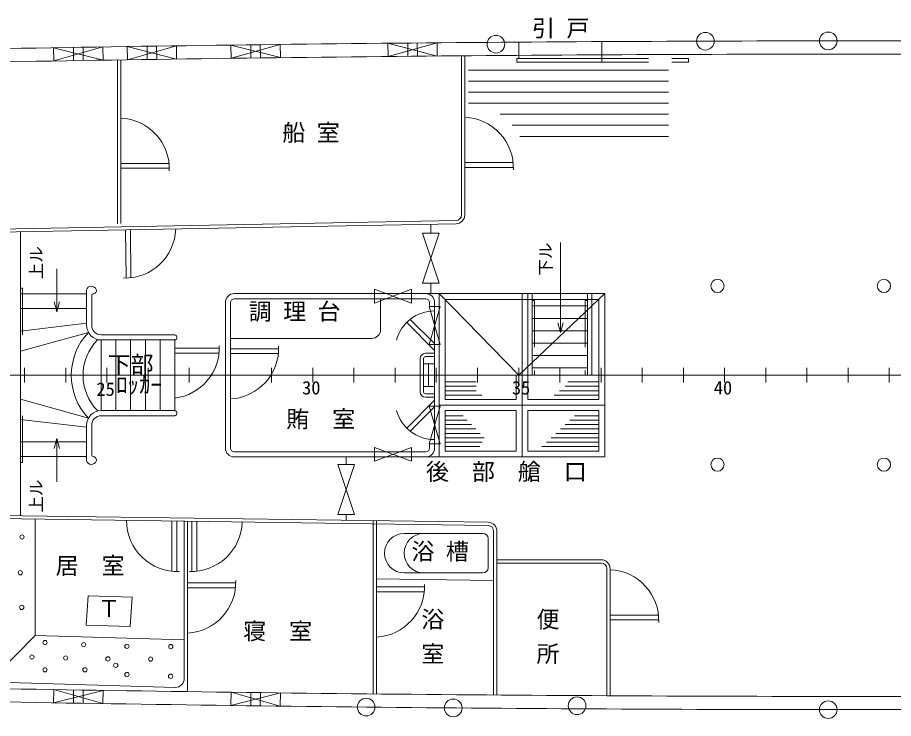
# Model space of a CAD drawing. Units: millimetres, scale not verified. Extents: x -51048 to 51052, y -29701 to 29699.
# Drawn here: x -22168 to -10253, y -4349 to 5185 of the extents above; entities that cross this region are included whole.
import ezdxf
from ezdxf.enums import TextEntityAlignment as Align

# ---------------------------------------------------------------- set-up
doc = ezdxf.new("R2010")
doc.units = ezdxf.units.MM
doc.header["$LTSCALE"] = 100
doc.linetypes.add('USER1', pattern=[50.8, 31.75, -6.35, 6.35, -6.35])
doc.linetypes.add('USER2', pattern=[9.525, 6.35, -3.175])
for name, color, linetype, lineweight in [('0-2_sunpou', 7, 'Continuous', 18), ('0-3_keijou', 7, 'Continuous', 18), ('0-5_text', 7, 'Continuous', 18), ('0-6_center', 7, 'USER1', 18), ('0-7_hachi', 7, 'Continuous', 18)]:
    doc.layers.add(name, color=color, linetype=linetype, lineweight=lineweight)
doc.styles.add('ＭＳ ゴシック', font='')
doc.styles.get('ＭＳ ゴシック').set_extended_font_data('MS Gothic')

msp = doc.modelspace()

# ---------------------------------------------------------------- linework, layer by layer
at = {"layer": '0-2_sunpou'}
for p, q in [((-22071.6, 419), (-22071.6, 219)), ((-21511.6, 419), (-21511.6, 219)), ((-20951.6, 419), (-20951.6, 219)), ((-20391.6, 419), (-20391.6, 219)), ((-19831.6, 419), (-19831.6, 219)), ((-19271.6, 419), (-19271.6, 219)), ((-18711.6, 419), (-18711.6, 219)), ((-18151.6, 419), (-18151.6, 219)), ((-17591.6, 419), (-17591.6, 219)), ((-17031.6, 419), (-17031.6, 219)), ((-16471.6, 419), (-16471.6, 219)), ((-15911.6, 419), (-15911.6, 219)), ((-15351.6, 419), (-15351.6, 219)), ((-14791.6, 419), (-14791.6, 219)), ((-14231.6, 419), (-14231.6, 219)), ((-13671.6, 419), (-13671.6, 219)), ((-13111.6, 419), (-13111.6, 219)), ((-12551.6, 419), (-12551.6, 219)), ((-11991.6, 419), (-11991.6, 219)), ((-11431.6, 419), (-11431.6, 219)), ((-10871.6, 419), (-10871.6, 219)), ((-10311.6, 419), (-10311.6, 219)), ((-38268.1, 319), (37928.9, 319))]:
    msp.add_line(p, q, dxfattribs=at)
at = {"layer": '0-3_keijou'}
for p, q in [((-21674.7, 4594.2), (-21677.6, 4774.2)), ((-21004.8, 4605), (-21677.6, 4774.2)), ((-21674.7, 4594.2), (-21007.7, 4784.9)), ((-21404.7, 4598.3), (-21407.6, 4778.3)), ((-21274.7, 4600.8), (-21277.6, 4780.8)), ((-21004.8, 4605), (-21007.7, 4784.9)), ((-20674.3, 4610.3), (-20676.9, 4790.3)), ((-20004.4, 4620.1), (-20676.9, 4790.3)), ((-20674.3, 4610.3), (-20007, 4800.1)), ((-20404.3, 4614.1), (-20406.9, 4794)), ((-20274.3, 4616.4), (-20276.9, 4796.3)), ((-20004.4, 4620.1), (-20007, 4800.1)), ((-19263.4, 4630.5), (-19265.6, 4810.5)), ((-18593.4, 4638.8), (-19265.6, 4810.5)), ((-19263.4, 4630.5), (-18595.7, 4818.8)), ((-18993.4, 4633.6), (-18995.6, 4813.6)), ((-18863.4, 4635.7), (-18865.7, 4815.6)), ((-18593.4, 4638.8), (-18595.7, 4818.8)), ((-17128.9, 4655.2), (-17130.5, 4835.2)), ((-16458.9, 4661.3), (-17130.5, 4835.2)), ((-17128.9, 4655.2), (-16460.6, 4841.3)), ((-16858.9, 4657.5), (-16860.5, 4837.5)), ((-16728.9, 4659.1), (-16730.5, 4839.1)), ((-16458.9, 4661.3), (-16460.6, 4841.3)), ((5122.3, 4867), (-11295.9, 4867)), ((-16129.5, 4664.2), (-16129.5, 2499.5)), ((-16084.5, 4664.6), (-16084.5, 2499.5)), ((5122.3, 4687), (-11295.9, 4687)), ((-20809.5, 4608.1), (-20809.5, 2380.7)), ((-20764.5, 4608.8), (-20764.5, 2381.7)), ((-15378.7, 4625.4), (-14219, 4625.4)), ((-15378.7, 4625.4), (-15378.7, 4575.4)), ((-15378.7, 4575.4), (-14219, 4575.4)), ((-13041.4, 4625.4), (-13041.4, 4575.4)), ((-20764.5, 3198.6), (-20107.2, 3198.6)), ((-20764.5, 3133.6), (-20103.8, 3133.6)), ((-16084.5, 3211.7), (-15427.2, 3211.7)), ((-16084.5, 3146.7), (-15423.8, 3146.7)), ((-31225.4, 2143.9), (-16203.1, 2424.5)), ((-31224.5, 2099), (-16202.2, 2379.5)), ((-22129.5, 2268.8), (-22129.5, -1590.4)), ((-20698.5, 2294.9), (-20692.5, 1641.4)), ((-20633.5, 2296.7), (-20627.5, 1645.3)), ((-16546.7, 2252.2), (-16546.7, 2373.1)), ((-16660.4, 2252.2), (-16433, 2252.2)), ((-16433, 2252.2), (-16660.4, 1572.8)), ((-16433, 1572.8), (-16660.4, 2252.2)), ((-22129.5, 1649), (-22129.5, -1011)), ((-16660.4, 1572.8), (-16433, 1572.8)), ((-16546.7, 1429.4), (-16546.7, 1572.8)), ((-22099.5, 1505.5), (-22129.5, 1505.5)), ((-21229.5, 1479.3), (-21229.5, 999)), ((-21229.5, 1425.5), (-22129.5, 1425.5)), ((-21159.5, 1408.7), (-21159.5, 999)), ((-19220.3, 1429.4), (-16431.1, 1429.4)), ((-19220.3, 1359.4), (-16615.3, 1359.4)), ((-17230.3, 1359.4), (-17230.3, 939.4)), ((-15306.1, -791.3), (-15306.1, 1429.4)), ((-15166.1, 757.4), (-15166.1, 1429.4)), ((-15136.1, 1336.9), (-15166.1, 1336.9)), ((-14446.1, 1336.9), (-14416.1, 1336.9)), ((-21229.5, 1225.5), (-22129.5, 1225.5)), ((-19340.3, 1309.4), (-19340.3, 319)), ((-19270.3, 1309.4), (-19270.3, 319)), ((-16570.6, 1252.7), (-16420, 1252.7)), ((-16570.6, 738.1), (-16420, 1252.7)), ((-16570.6, 1252.7), (-16420, 738.1)), ((-16565.3, 1309.4), (-16565.3, 1252.7)), ((-16495.3, 1309.4), (-16495.3, 319)), ((-15166.1, 1261.4), (-14416.1, 1261.4)), ((-16495.3, 749.1), (-16825.7, 1079.5)), ((-15166.1, 1093.4), (-14416.1, 1093.4)), ((-21229.5, 1025.5), (-22129.5, 920.3)), ((-16495.3, 657.2), (-16874.5, 1036.3)), ((-21204.7, 902.6), (-22129.5, 646)), ((-21029.5, 869), (-20029.5, 869)), ((-15166.1, 925.4), (-14416.1, 925.4)), ((-21029.5, 799), (-20029.5, 799)), ((-21029.5, -161), (-21029.5, 799)), ((-20829.5, -161), (-20829.5, 799)), ((-20629.5, -161), (-20629.5, 799)), ((-20429.5, -161), (-20429.5, 799)), ((-20229.5, -161), (-20229.5, 799)), ((-20029.5, -161), (-20029.5, 799)), ((-19270.3, 819.4), (-17350.3, 819.4)), ((-16570.6, 738.1), (-16420, 738.1)), ((-15166.1, 319), (-15166.1, 757.4)), ((-15166.1, 757.4), (-14416.1, 757.4)), ((-20029.5, 685.6), (-19423.7, 685.6)), ((-20029.5, 620.6), (-19427, 620.6)), ((-19271.6, 614.9), (-18620.1, 614.9)), ((-19270.3, 679.9), (-18616.8, 679.9)), ((-16495.3, 618.1), (-16620.3, 618.1)), ((-16690.3, 548.1), (-16690.3, 319)), ((-16645.3, 548.1), (-16645.3, 319)), ((-16495.3, 573.1), (-16620.3, 573.1)), ((-15166.1, 589.4), (-14416.1, 589.4)), ((-16495.3, 473.1), (-16645.3, 473.1)), ((-16580.3, 473.1), (-16580.3, 319)), ((-15166.1, 421.4), (-14416.1, 421.4)), ((-19340.3, -671.3), (-19340.3, 319)), ((-19270.3, -671.3), (-19270.3, 319)), ((-16690.3, 90), (-16690.3, 319)), ((-16645.3, 90), (-16645.3, 319)), ((-16580.3, 165), (-16580.3, 319)), ((-16495.3, -671.3), (-16495.3, 319)), ((-15386.1, -11), (-15386.1, 319)), ((-16495.3, 165), (-16645.3, 165)), ((-16351.1, 229), (-15929, 229)), ((-16351.1, 169), (-15929, 169)), ((-14261.1, 169), (-14720.6, 169)), ((-14261.1, 229), (-14683.1, 229)), ((-16495.3, 65), (-16620.3, 65)), ((-16495.3, 20), (-16620.3, 20)), ((-16351.1, 109), (-15929, 109)), ((-16351.1, 49), (-15851.5, 49)), ((-14261.1, 49), (-14868.1, 49)), ((-14261.1, 109), (-14798.3, 109)), ((-21204.7, -264.6), (-22129.5, -7.9)), ((-16495.3, -19.1), (-16874.5, -398.2)), ((-16495.3, -111), (-16825.7, -441.4)), ((-16570.6, -100), (-16420, -100)), ((-16570.6, -100), (-16420, -614.6)), ((-16570.6, -614.6), (-16420, -100)), ((-16431.1, -86), (-14181.1, -86)), ((-21029.5, -161), (-20029.5, -161)), ((-21029.5, -231), (-20029.5, -231)), ((-16351.1, -231.3), (-16108.6, -231.3)), ((-15226.1, -711.3), (-15226.1, -161)), ((-14261.1, -231.3), (-14590.3, -231.3)), ((-21229.5, -387.5), (-22129.5, -282.2)), ((-16351.1, -291.3), (-16050.8, -291.3)), ((-16351.1, -351.3), (-15993, -351.3)), ((-14261.1, -351.3), (-14717.6, -351.3)), ((-14261.1, -291.3), (-14654, -291.3)), ((-21229.5, -841.2), (-21229.5, -361)), ((-21159.5, -770.6), (-21159.5, -361)), ((-16351.1, -411.3), (-15935.2, -411.3)), ((-16351.1, -471.3), (-15877.5, -471.3)), ((-14261.1, -471.3), (-14845, -471.3)), ((-14261.1, -411.3), (-14781.3, -411.3)), ((-21229.5, -587.5), (-22129.5, -587.5)), ((-16351.1, -531.3), (-15819.7, -531.3)), ((-16351.1, -591.3), (-15850.2, -591.3)), ((-14261.1, -591.3), (-14972.3, -591.3)), ((-14261.1, -531.3), (-14908.7, -531.3)), ((-16570.6, -614.6), (-16420, -614.6)), ((-16565.3, -671.3), (-16565.3, -614.6)), ((-16351.1, -651.3), (-15880.7, -651.3)), ((-14261.1, -651.3), (-15036, -651.3)), ((-21229.5, -787.5), (-22129.5, -787.5)), ((-19220.3, -721.3), (-16615.3, -721.3)), ((-19220.3, -791.3), (-16431.1, -791.3)), ((-17696.4, -791.3), (-17696.4, -894.9)), ((-22099.5, -867.5), (-22129.5, -867.5)), ((-17810.1, -894.9), (-17582.7, -894.9)), ((-17582.7, -894.9), (-17810.1, -1574.3)), ((-17582.7, -1574.3), (-17810.1, -894.9)), ((-31225.4, -1505.9), (-15765.9, -1726.1)), ((-31224.5, -1460.9), (-15765.1, -1681.1)), ((-21929.5, -3218.6), (-21929.5, -1638.3)), ((-20067.6, -1664.8), (-20067.6, -2345.5)), ((-20002.6, -1665.7), (-20002.6, -2348.8)), ((-19899.5, -3805.8), (-19899.5, -1667.2)), ((-19854.5, -3984.2), (-19854.5, -1667.2)), ((-17810.1, -1574.3), (-17582.7, -1574.3)), ((-17696.4, -1574.3), (-17696.4, -1653.6)), ((-17329.5, -4014.9), (-17329.5, -1667.2)), ((-17284.5, -4015.4), (-17284.5, -1667.2)), ((-19796.3, -1668.7), (-19796.3, -2348.8)), ((-19731.3, -1669.6), (-19731.3, -2345.5)), ((-15837.3, -1832.9), (-16908.4, -1832.9)), ((-15767.3, -1902.9), (-15767.3, -2298.9)), ((-15692.3, -4029.7), (-15692.3, -1801)), ((-15647.3, -4030), (-15647.3, -1801)), ((-15647.3, -2190.9), (-14227.3, -2190.9)), ((-15647.3, -2235.9), (-14227.3, -2235.9)), ((-15837.3, -2368.9), (-16908.4, -2368.9)), ((-14152.3, -4029.7), (-14152.3, -2310.9)), ((-14107.3, -4029.7), (-14107.3, -2310.9)), ((-17284.5, -2449.5), (-15692.3, -2472.2)), ((-19855.7, -2570.7), (-19204.3, -2570.7)), ((-19854.5, -2505.7), (-19200.9, -2505.7)), ((-17284.5, -2559.3), (-16630.9, -2559.3)), ((-21233.9, -3079.4), (-21209, -2680.2)), ((-21209, -2680.2), (-20609.3, -2698.1)), ((-20634.2, -3097.4), (-20609.3, -2698.1)), ((-17285.7, -2624.3), (-16634.3, -2624.3)), ((-14107.3, -2942.8), (-13450, -2942.8)), ((-21233.9, -3079.4), (-20634.2, -3097.4)), ((-14107.3, -3007.8), (-13446.7, -3007.8)), ((-22549.5, -3850), (-21929.5, -3218.6)), ((-21929.5, -3218.6), (-19899.5, -3279.4)), ((-22549.5, -3850), (-20023.1, -3925.7)), ((-21674.7, -3956.1), (-21677.6, -4136.1)), ((-21004.8, -3966.9), (-21677.6, -4136.1)), ((-21674.7, -3956.1), (-21007.7, -4146.9)), ((-21404.7, -3960.3), (-21407.6, -4140.2)), ((-21274.7, -3962.8), (-21277.6, -4142.7)), ((-21004.8, -3966.9), (-21007.7, -4146.9)), ((-19263.4, -3992.4), (-19265.6, -4172.4)), ((-18593.4, -4000.7), (-19265.6, -4172.4)), ((-19263.4, -3992.4), (-18595.7, -4180.7)), ((-18993.4, -3995.6), (-18995.6, -4175.6)), ((-18863.4, -3997.6), (-18865.7, -4177.6)), ((-18593.4, -4000.7), (-18595.7, -4180.7)), ((5122.3, -4049), (-11295.9, -4049)), ((5122.3, -4229), (-11295.9, -4229))]:
    msp.add_line(p, q, dxfattribs=at)
at = {"layer": '0-3_keijou', "linetype": 'USER2'}
for p, q in [((-14219, 4625.4), (-13041.4, 4625.4)), ((-14219, 4575.4), (-13041.4, 4575.4)), ((-22099.5, 1505.5), (-22099.5, 654.3)), ((-15136.1, 1336.9), (-15136.1, 319)), ((-14446.1, 1336.9), (-14446.1, 319)), ((-22099.5, -867.5), (-22099.5, -16.2))]:
    msp.add_line(p, q, dxfattribs=at)
at = {"layer": '0-3_keijou'}
for points in [[(-15349, 4850.3), (-15349, 4625.4), (-15349, 4850.3)], [(-14219, 4857.3), (-14219, 4575.4), (-14219, 4857.3)], [(-15226.1, 319), (-15226.1, -11), (-14261.1, -11), (-14261.1, 1349.4), (-16351.1, 1349.4), (-16351.1, -11), (-15386.1, -11)], [(-15226.1, 319), (-15226.1, 757.4), (-15226.1, 1429.4)], [(-14416.1, 319), (-14416.1, 757.4), (-14416.1, 1429.4)], [(-14356.1, 319), (-14356.1, 757.4), (-14356.1, 1429.4)], [(-15226.1, -711.3), (-14261.1, -711.3), (-14261.1, -161), (-15226.1, -161)]]:
    msp.add_lwpolyline(points, dxfattribs=at)
for points in [[(-17311.7, 1299.4), (-17311.7, 1489.4), (-16807.7, 1299.4), (-16807.7, 1489.4)], [(-16431.1, -791.3), (-14181.1, -791.3), (-14181.1, 1429.4), (-16431.1, 1429.4)], [(-15386.1, -711.3), (-15386.1, -161), (-16351.1, -161), (-16351.1, -711.3)], [(-17311.7, -661.3), (-17311.7, -851.3), (-16807.7, -661.3), (-16807.7, -851.3)]]:
    msp.add_lwpolyline(points, close=True, dxfattribs=at)
for centre, radius in [((-15661.2, 4822), 120), ((-12811.9, 4862.7), 120), ((-11140.5, 4867), 120), ((-12647.4, 1534.3), 90), ((-10383.3, 1534.3), 90), ((-12647.4, -896.2), 90), ((-10383.3, -896.2), 90), ((-22107.1, -1880.3), 28.8), ((-22129.7, -2367.3), 28.8), ((-22110.4, -2838.2), 28.8), ((-21794.1, -3316.3), 28.8), ((-21268, -3345.3), 28.8), ((-20680.7, -3367.9), 28.8), ((-20083.6, -3371.1), 28.8), ((-21971.6, -3513), 28.8), ((-21513.3, -3525.9), 28.8), ((-20938.8, -3538.8), 28.8), ((-20357.9, -3542.1), 28.8), ((-21794.1, -3687.2), 28.8), ((-21251.9, -3687.2), 28.8), ((-20832.3, -3625.9), 28.8), ((-20680.7, -3751.7), 28.8), ((-20086.8, -3774.3), 28.8), ((-17426.3, -4193.9), 120), ((-16241.7, -4205.2), 120), ((-14556.9, -4175.3), 120), ((-11140.5, -4229), 120)]:
    msp.add_circle(centre, radius, dxfattribs=at)
for centre, radius, start, end in [((-10622, -649479.8), 654347.1, 90.059, 91.20354), ((-10622, -649479.8), 654167.1, 90.059, 91.20354), ((-20794.2, 3125.8), 690.9, 357.78583, 87.5342), ((-16114.2, 3138.8), 690.9, 357.78583, 87.5342), ((-16204.5, 2499.5), 75, 271.06987, 0), ((-16204.5, 2499.5), 120, 271.06987, 0), ((-20706.7, 2331.7), 690.9, 268.31161, 358.05997), ((-21163.1, 1462.8), 68.4, 19.44402, 166.03957), ((-21140, 1469.5), 44.4, 269.93169, 21.18985), ((-21140.1, 1405.5), 19.6, 89.93169, 170.61001), ((-19220.3, 1309.4), 120, 90, 180), ((-19220.3, 1309.4), 50, 90, 180), ((-16615.3, 1309.4), 120, 0, 90), ((-16615.3, 1309.4), 50, 0, 90), ((-16495.3, 657.2), 536.2, 90, 164.82391), ((-21029.5, 999), 200, 180, 270), ((-21029.5, 999), 130, 180, 270), ((-20586.7, 319), 850, 136.63974, 223.36026), ((-20034.9, 834), 35.4, 278.79741, 81.20259), ((-17350.3, 939.4), 120, 270, 0), ((-20586.7, 319), 690, 135.25985, 224.74015), ((-20114, 693.4), 690.9, 277.033, 2.21417), ((-19307.1, 687.7), 690.9, 273.0534, 2.21417), ((-16620.3, 548.1), 70, 90, 180), ((-16620.3, 548.1), 25, 90, 180), ((-16620.3, 90), 70, 180, 270), ((-16620.3, 90), 25, 180, 270), ((-21029.5, -361), 200, 90, 180), ((-21029.5, -361), 130, 90, 180), ((-20034.9, -196), 35.4, 278.79741, 81.20259), ((-16495.3, -19.1), 536.2, 195.17609, 270), ((-19220.3, -671.3), 120, 180, 270), ((-19220.3, -671.3), 50, 180, 270), ((-16615.3, -671.3), 120, 270, 0), ((-16615.3, -671.3), 50, 270, 0), ((-21140.1, -767.4), 19.6, 189.38999, 270.06831), ((-21140, -831.4), 44.4, 338.81015, 90.06831), ((-21163.1, -824.7), 68.4, 193.96043, 340.55598), ((-19994.8, -1658.5), 690.9, 179.79407, 272.21417), ((-19804.1, -1658.5), 690.9, 267.78583, 358.34877), ((-15767.3, -1801), 75, 0, 88.93013), ((-15767.3, -1801), 120, 0, 88.93013), ((-16908.4, -2100.9), 268, 90, 270), ((-16640.4, -2100.9), 268, 90, 270), ((-15837.3, -1902.9), 70, 0, 90), ((-14227.3, -2310.9), 120, 0, 90), ((-14227.3, -2310.9), 75, 0, 90), ((-15837.3, -2298.9), 70, 270, 0), ((-14137, -3015.7), 690.9, 357.78583, 87.5342), ((-19891.3, -2497.9), 690.9, 273.0534, 2.21417), ((-17321.3, -2551.5), 690.9, 273.0534, 2.21417), ((-20019.5, -3805.8), 120, 268.2834, 0), ((-10622, 650117.8), 654167.1, 268.79646, 269.941), ((-10622, 650117.8), 654347.1, 268.79646, 269.941)]:
    msp.add_arc(centre, radius, start, end, dxfattribs=at)
at = {"layer": '0-5_text'}
for p, q in [((-14782.3, 898.6), (-14782.3, 2123.1)), ((-21635.1, 1180.9), (-21635.1, 1767.6)), ((-21635.1, 1180.9), (-21671.3, 1316.1)), ((-21635.1, 1180.9), (-21598.9, 1316.1)), ((-14782.3, 898.6), (-14818.5, 1033.8)), ((-14782.3, 898.6), (-14746.1, 1033.8)), ((-21635.1, -542.9), (-21671.3, -678)), ((-21635.1, -542.9), (-21635.1, -1129.5)), ((-21635.1, -542.9), (-21598.9, -678))]:
    msp.add_line(p, q, dxfattribs=at)
at = {"layer": '0-6_center'}
msp.add_lwpolyline([(-14181.1, 1429.4), (-15351.6, 319), (-16431.1, 1429.4)], dxfattribs=at)
at = {"layer": '0-7_hachi'}
for p, q in [((-13313.7, 4468.7), (-16033.6, 4468.7)), ((-13313.7, 4318.7), (-16033.6, 4318.7)), ((-13313.7, 4168.7), (-16033.6, 4168.7)), ((-13313.7, 4018.7), (-16033.6, 4018.7)), ((-13313.7, 3868.7), (-15603.4, 3868.7)), ((-13313.7, 3718.7), (-15437.9, 3718.7)), ((-13313.7, 3568.7), (-15333.9, 3568.7))]:
    msp.add_line(p, q, dxfattribs=at)

# ---------------------------------------------------------------- texts
at = {"layer": '0-2_sunpou', "style": 'ＭＳ ゴシック'}
for s, p in [('30', (-18297.1, 2.5)), ('35', (-15443, 2.5)), ('40', (-12697.1, 2.5)), ('25', (-21095.2, -16.6))]:
    msp.add_text(s, height=183.3, dxfattribs=at).set_placement(p, align=Align.BOTTOM_LEFT)
at = {"layer": '0-5_text', "style": 'ＭＳ ゴシック'}
for s, p in [('引 戸', (-15170.1, 4856.7)), ('船 室', (-18566.5, 3436.4)), ('調 理 台', (-19023.5, 1003.7)), ('下部', (-20943.3, 284.3)), ('ﾛｯｶｰ', (-20828.2, 6.8)), ('賄\u3000室', (-18512.7, -459.4)), ('後\u3000部\u3000艙\u3000口', (-16612.8, -1174.8)), ('浴 槽', (-16809.6, -2259.8)), ('居\u3000室', (-21650.1, -2453.3)), ('Ｔ', (-21080.1, -3036.4)), ('浴', (-16675.6, -3183.7)), ('便', (-15109.2, -3183.7)), ('寝\u3000室', (-19099.2, -3343.2)), ('室', (-16675.6, -3653.3)), ('所', (-15109.2, -3653.3))]:
    msp.add_text(s, height=229.1, dxfattribs=at).set_placement(p, align=Align.BOTTOM_LEFT)
for s, p in [('上ル', (-21781.5, 1624.5)), ('下ル', (-14853.8, 1673.8)), ('上ル', (-21781.5, -1549.8)), ('上ル', (-21781.5, -1549.8))]:
    msp.add_text(s, height=165, rotation=90, dxfattribs=at).set_placement(p, align=Align.BOTTOM_LEFT)

doc.saveas('drawing.dxf')
